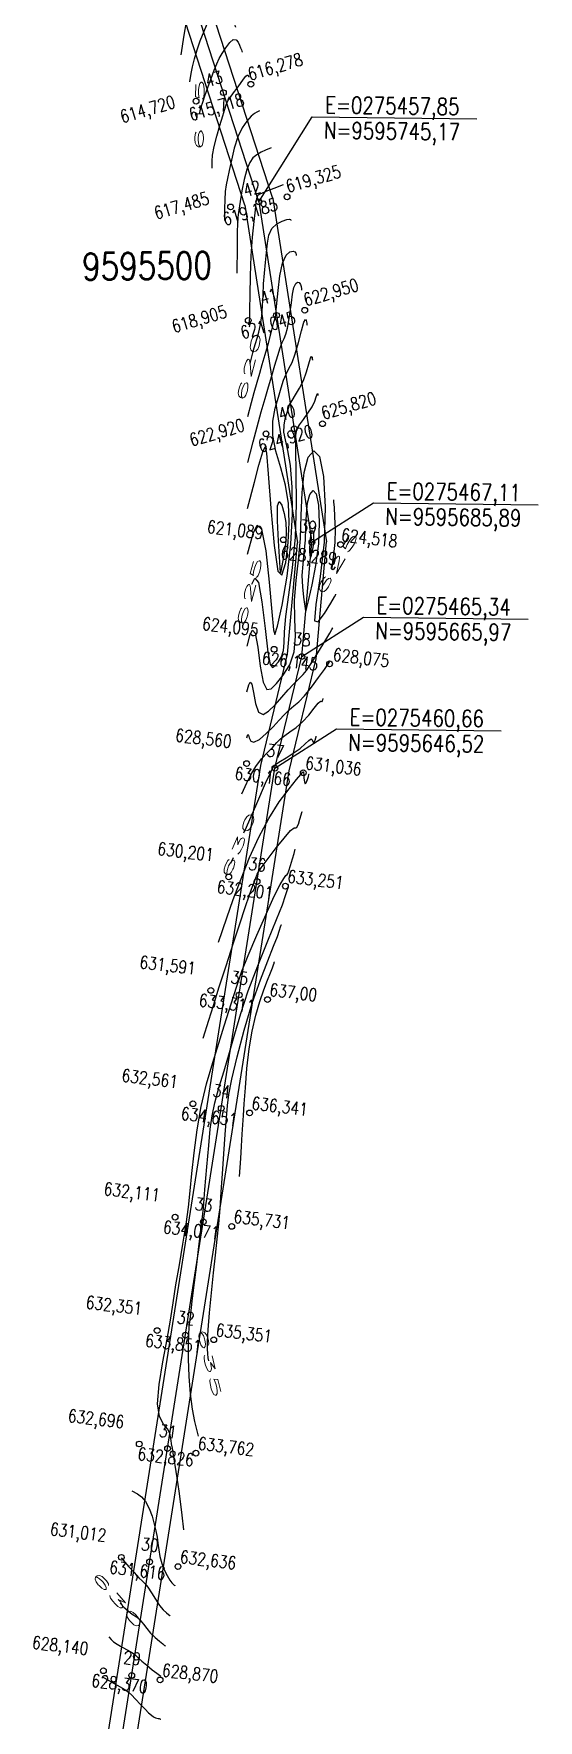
# Model space of a CAD drawing. Header units: millimetres. Extents: x 276147 to 291056, y 9594849 to 9609891.
# Drawn here: x 283697.7 to 283785.7, y 9603134.6 to 9603428.4 of the extents above; entities that cross this region are included whole.
import ezdxf
from ezdxf.enums import TextEntityAlignment as Align

# ---------------------------------------------------------------- set-up
doc = ezdxf.new("R2010")
doc.units = ezdxf.units.MM
doc.header["$LTSCALE"] = 10
doc.linetypes.add('CONTINUO', pattern=[0])
for name, color, linetype in [('Curvas mestras', 30, 'Continuous'), ('Curvas simples', 9, 'Continuous'), ('Curvas texto', 2, 'Continuous'), ('LINHA02', 8, 'Continuous'), ('TEXTO-PAPEL', 7, 'Continuous'), ('TEXTO02', 3, 'Continuous'), ('Top_malha_coord', 8, 'Continuous')]:
    doc.layers.add(name, color=color, linetype=linetype)
doc.styles.add('ROMANS', font='romans.shx', dxfattribs={"width": 0.8, "height": 4})
doc.styles.add('SIMPLEX', font='simplex', dxfattribs={"height": 0.2})

# ---------------------------------------------------------------- blocks, each defined once
blk = doc.blocks.new('Curvas')
at = {"layer": 'Curvas mestras', "linetype": 'CONTINUO'}
for points in [[(275441.528896, 9595760.439791, 615), (275441.560572, 9595760.708357, 615), (275441.646374, 9595761.120321, 615), (275441.812079, 9595761.71384, 615), (275442.078397, 9595762.545934, 615), (275442.464773, 9595763.678339, 615), (275442.973597, 9595765.121332, 615), (275443.539052, 9595766.679339, 615), (275444.078267, 9595768.105325, 615), (275444.536853, 9595769.223503, 615), (275444.974354, 9595770.143076, 615), (275445.478796, 9595771.044493, 615), (275446.106017, 9595772.03395, 615), (275446.783099, 9595772.920621, 615), (275447.404935, 9595773.439427, 615), (275447.889202, 9595773.411336, 615), (275448.244718, 9595773.001507, 615), (275448.503085, 9595772.461151, 615), (275448.692022, 9595771.999216, 615), (275448.823705, 9595771.655609, 615), (275448.906426, 9595771.427976, 615), (275448.949355, 9595771.308043, 615), (275448.965171, 9595771.263858, 615), (275448.967431, 9595771.257545, 615)], [(275450.321422, 9595717.048961, 620), (275450.563887, 9595717.964613, 620), (275450.819605, 9595718.900198, 620), (275451.057962, 9595719.728835, 620), (275451.293651, 9595720.524416, 620), (275451.552693, 9595721.411025, 620), (275451.847808, 9595722.49298, 620), (275452.138516, 9595723.795535, 620), (275452.371036, 9595725.324176, 620), (275452.510257, 9595727.068065, 620), (275452.595739, 9595728.951065, 620), (275452.685712, 9595730.880713, 620), (275452.823762, 9595732.7764, 620), (275452.994899, 9595734.604933, 620), (275453.169488, 9595736.344974, 620), (275453.345159, 9595737.964583, 620), (275453.628593, 9595739.389417, 620), (275454.153736, 9595740.534532, 620), (275454.988527, 9595741.338799, 620), (275455.93688, 9595741.836347, 620), (275456.736704, 9595742.085121, 620), (275457.19199, 9595742.146649, 620), (275457.371055, 9595742.096795, 620), (275457.408299, 9595742.015008, 620), (275457.416133, 9595741.964854, 620), (275457.41902, 9595741.946376, 620), (275457.419432, 9595741.943737, 620)], [(275450.612041, 9595678.596537, 625), (275451.184288, 9595679.639598, 625), (275451.806201, 9595678.883974, 625), (275452.402649, 9595675.525106, 625), (275452.948268, 9595670.869117, 625), (275453.430129, 9595666.749802, 625), (275453.848638, 9595664.57339, 625), (275454.257518, 9595664.035845, 625), (275454.723822, 9595664.405563, 625), (275455.279085, 9595665.075802, 625), (275455.812761, 9595665.939268, 625), (275456.178786, 9595667.013523, 625), (275456.295161, 9595668.363733, 625), (275456.33614, 9595670.24546, 625), (275456.540044, 9595672.961865, 625), (275457.06073, 9595676.728746, 625), (275457.714212, 9595681.412459, 625), (275458.232039, 9595686.791996, 625), (275458.419752, 9595692.542296, 625), (275458.378846, 9595697.922092, 625), (275458.284804, 9595702.086064, 625), (275458.294013, 9595704.465883, 625), (275458.486457, 9595705.601186, 625), (275458.923021, 9595706.308602, 625), (275459.621354, 9595707.23692, 625), (275460.426142, 9595708.363564, 625), (275461.138836, 9595709.498118, 625), (275461.607709, 9595710.473153, 625), (275461.868337, 9595711.213185, 625), (275462.003121, 9595711.665716, 625), (275462.082509, 9595711.809937, 625), (275462.12914, 9595711.751795, 625), (275462.153697, 9595711.628923, 625), (275462.165718, 9595711.551967, 625), (275462.170146, 9595711.523615, 625), (275462.170779, 9595711.519564, 625)], [(275465.190882, 9595681.570733, 625), (275464.820129, 9595681.091057, 625), (275464.614659, 9595681.153025, 625), (275464.693081, 9595682.077031, 625), (275464.93125, 9595683.723309, 625), (275465.144332, 9595685.83705, 625), (275465.19322, 9595688.146294, 625), (275465.12171, 9595690.310474, 625), (275465.019329, 9595691.971867, 625), (275464.957419, 9595692.880179, 625), (275464.93461, 9595693.214821, 625), (275464.931352, 9595693.262627, 625)], [(275449.266009, 9595635.248432, 630), (275449.696364, 9595636.246201, 630), (275451.486802, 9595640.370288, 630), (275453.049424, 9595643.914706, 630), (275453.996886, 9595645.966645, 630), (275454.439825, 9595646.814288, 630), (275454.613374, 9595647.046065, 630), (275454.743102, 9595647.168963, 630), (275455.01634, 9595647.364209, 630), (275455.610852, 9595647.731588, 630), (275456.628344, 9595648.337105, 630), (275457.866262, 9595649.11165, 630), (275459.04599, 9595649.952334, 630), (275459.944537, 9595650.74818, 630), (275460.561411, 9595651.355856, 630), (275460.951741, 9595651.623942, 630), (275461.17356, 9595651.477341, 630), (275461.296498, 9595651.146245, 630), (275461.393088, 9595650.937168, 630), (275461.51793, 9595651.070677, 630), (275461.653909, 9595651.423552, 630), (275461.765979, 9595651.786627, 630), (275461.828209, 9595651.996648, 630), (275461.851136, 9595652.074025, 630), (275461.854412, 9595652.085078, 630)], [(275446.996157, 9595629.985839, 630), (275447.426513, 9595630.983608, 630)], [(275443.153617, 9595543.248558, 635), (275443.045742, 9595543.797464, 635), (275442.951224, 9595544.491381, 635), (275442.900398, 9595545.3618, 635), (275442.922505, 9595546.660424, 635), (275443.046515, 9595548.69401, 635), (275443.288161, 9595551.632691, 635), (275443.610242, 9595555.100107, 635), (275443.962322, 9595558.583274, 635), (275444.300889, 9595561.685311, 635), (275444.610122, 9595564.473735, 635), (275444.881126, 9595567.132164, 635), (275445.111006, 9595569.833025, 635), (275445.320871, 9595572.703985, 635), (275445.537835, 9595575.861516, 635), (275445.778486, 9595579.325654, 635), (275446.017316, 9595582.73067, 635), (275446.218294, 9595585.614393, 635), (275446.38022, 9595587.730213, 635), (275446.641225, 9595589.693751, 635), (275447.174275, 9595592.336188, 635), (275448.099753, 9595596.226357, 635), (275449.327728, 9595600.883702, 635), (275450.715687, 9595605.565323, 635), (275452.121807, 9595609.645538, 635), (275453.407025, 9595612.967561, 635), (275454.432967, 9595615.491826, 635), (275455.101712, 9595617.216025, 635), (275455.477168, 9595618.286873, 635), (275455.663696, 9595618.888344, 635), (275455.752961, 9595619.189605, 635), (275455.785848, 9595619.300595, 635), (275455.790546, 9595619.316451, 635)], [(275427.671277, 9595501.069169, 630), (275428.331327, 9595500.37021, 630), (275429.068948, 9595499.693676, 630), (275429.806864, 9595499.151406, 630), (275430.512348, 9595498.668483, 630), (275431.16381, 9595498.1233, 630), (275431.755373, 9595497.428204, 630), (275432.344007, 9595496.631357, 630), (275433.002394, 9595495.814876, 630), (275433.765944, 9595495.05678, 630), (275434.520991, 9595494.418696, 630), (275435.116595, 9595493.95815, 630), (275435.444219, 9595493.710023, 630), (275435.564922, 9595493.618608, 630), (275435.582166, 9595493.605549, 630)]]:
    blk.add_polyline3d(points, dxfattribs=at)
at = {"layer": 'Curvas simples', "linetype": 'CONTINUO'}
for points in [[(275438.298495, 9595770.798614, 613), (275438.849029, 9595774.235024, 613), (275439.227529, 9595776.537187, 613)], [(275439.819719, 9595766.102908, 614), (275440.060084, 9595767.569034, 614), (275440.287889, 9595768.726134, 614), (275440.625901, 9595770.112229, 614), (275441.088313, 9595771.639519, 614), (275441.661008, 9595773.258054, 614), (275442.322791, 9595774.927345, 614), (275443.042396, 9595776.589146, 614), (275443.748263, 9595778.114166, 614), (275444.35876, 9595779.355352, 614), (275444.821211, 9595780.183417, 614), (275445.198758, 9595780.540132, 614), (275445.5835, 9595780.385034, 614), (275446.040179, 9595779.727035, 614), (275446.524108, 9595778.772554, 614), (275446.963246, 9595777.777389, 614), (275447.30002, 9595776.954002, 614), (275447.534742, 9595776.341532, 614), (275447.68219, 9595775.935782, 614), (275447.75871, 9595775.722005, 614), (275447.786901, 9595775.643245, 614), (275447.790929, 9595775.631994, 614)], [(275443.700109, 9595751.039286, 616), (275443.714274, 9595752.266861, 616), (275443.809303, 9595753.339315, 616), (275444.066444, 9595754.801114, 616), (275444.528017, 9595756.613909, 616), (275445.081778, 9595758.506838, 616), (275445.576843, 9595760.150916, 616), (275445.909005, 9595761.308159, 616), (275446.160763, 9595762.104591, 616), (275446.461293, 9595762.757239, 616), (275446.907446, 9595763.444981, 616), (275447.466774, 9595764.194111, 616), (275448.074499, 9595764.992774, 616), (275448.66799, 9595765.809944, 616), (275449.193179, 9595766.53791, 616), (275449.598142, 9595767.049793, 616), (275449.848379, 9595767.260369, 616), (275449.979097, 9595767.251052, 616), (275450.042925, 9595767.144914, 616), (275450.084024, 9595767.04443, 616), (275450.112668, 9595766.969686, 616), (275450.130662, 9595766.92017, 616), (275450.140001, 9595766.894081, 616), (275450.143441, 9595766.88447, 616), (275450.143932, 9595766.883097, 616)], [(275451.965471, 9595761.018903, 617), (275451.514809, 9595760.830946, 617), (275451.107956, 9595760.573902, 617), (275450.533115, 9595760.080205, 617), (275449.793033, 9595759.265474, 617), (275448.981815, 9595758.082637, 617), (275448.216406, 9595756.493947, 617), (275447.589312, 9595754.524556, 617), (275447.095281, 9595752.451212, 617), (275446.704621, 9595750.61356, 617), (275446.392892, 9595749.24183, 617), (275446.156653, 9595748.128589, 617), (275445.997713, 9595746.956987, 617), (275445.913204, 9595745.518444, 617), (275445.881547, 9595744.037452, 617), (275445.876488, 9595742.846771, 617), (275445.876127, 9595742.189085, 617), (275445.875994, 9595741.94678, 617), (275445.875975, 9595741.912165, 617)], [(275454.035376, 9595754.581095, 618), (275452.992865, 9595754.171671, 618), (275452.248869, 9595753.830635, 618), (275451.49227, 9595753.391499, 618), (275450.838749, 9595752.834731, 618), (275450.282295, 9595752.023998, 618), (275449.78647, 9595750.793767, 618), (275449.325685, 9595749.064026, 618), (275448.917744, 9595747.096855, 618), (275448.591301, 9595745.239858, 618), (275448.365924, 9595743.748395, 618), (275448.224857, 9595742.508865, 618), (275448.14226, 9595741.315428, 618), (275448.095012, 9595740.00605, 618), (275448.070877, 9595738.593941, 618), (275448.060338, 9595737.136122, 618), (275448.055254, 9595735.706234, 618), (275448.052978, 9595734.444408, 618), (275448.052237, 9595733.507397, 618), (275448.051958, 9595732.999075, 618), (275448.051856, 9595732.811798, 618), (275448.051841, 9595732.785044, 618)], [(275456.105281, 9595748.143287, 619), (275454.470921, 9595747.512396, 619), (275453.389783, 9595747.087368, 619), (275452.451425, 9595746.702793, 619), (275451.89103, 9595746.439273, 619), (275451.635285, 9595746.24764, 619), (275451.533753, 9595746.046284, 619), (275451.456094, 9595745.724687, 619), (275451.352354, 9595745.056699, 619), (275451.192674, 9595743.787267, 619), (275450.962346, 9595741.733721, 619), (275450.707259, 9595739.002942, 619), (275450.488453, 9595735.774199, 619), (275450.351455, 9595732.284652, 619), (275450.279746, 9595729.003036, 619), (275450.241293, 9595726.45598, 619), (275450.209573, 9595725.013312, 619), (275450.180098, 9595724.417656, 619), (275450.153887, 9595724.254838, 619), (275450.131413, 9595724.177917, 619), (275450.110965, 9595724.108894, 619), (275450.090285, 9595724.037003, 619), (275450.0681, 9595723.955834, 619), (275450.047064, 9595723.876394, 619), (275450.030817, 9595723.814046, 619), (275450.021921, 9595723.779788, 619), (275450.018644, 9595723.767167, 619), (275450.018176, 9595723.765364, 619)], [(275449.958725, 9595707.773028, 621), (275450.595779, 9595710.221529, 621), (275451.059675, 9595711.973393, 621), (275451.548924, 9595713.763393, 621), (275452.004958, 9595715.348776, 621), (275452.455889, 9595716.870915, 621), (275452.9515, 9595718.567213, 621), (275453.515518, 9595720.568305, 621), (275454.067459, 9595722.577758, 621), (275454.50078, 9595724.192371, 621), (275454.739355, 9595725.120369, 621), (275454.828724, 9595725.515683, 621), (275454.844839, 9595725.643667, 621), (275454.855927, 9595725.786932, 621), (275454.899297, 9595726.297103, 621), (275455.004531, 9595727.543056, 621), (275455.201308, 9595729.713235, 621), (275455.519693, 9595732.274344, 621), (275455.98985, 9595734.512653, 621), (275456.612478, 9595735.879158, 621), (275457.270424, 9595736.483762, 621), (275457.817071, 9595736.601096, 621), (275458.143545, 9595736.478381, 621), (275458.291935, 9595736.253209, 621), (275458.342075, 9595736.035761, 621), (275458.361516, 9595735.911305, 621), (275458.368678, 9595735.865453, 621), (275458.369701, 9595735.858902, 621)], [(275449.928999, 9595699.776861, 622), (275450.870137, 9595703.394096, 622), (275451.555462, 9595705.982172, 622), (275452.278244, 9595708.626588, 622), (275452.943094, 9595710.936222, 622), (275453.547238, 9595712.957454, 622), (275454.111055, 9595714.846037, 622), (275454.648188, 9595716.701887, 622), (275455.145336, 9595718.401585, 622), (275455.582463, 9595719.765877, 622), (275455.947472, 9595720.693254, 622), (275456.260027, 9595721.393198, 622), (275456.547735, 9595722.152938, 622), (275456.83078, 9595723.198636, 622), (275457.099675, 9595724.512182, 622), (275457.337513, 9595726.014401, 622), (275457.537668, 9595727.603673, 622), (275457.734641, 9595729.088614, 622), (275457.973213, 9595730.255399, 622), (275458.280059, 9595730.942369, 622), (275458.609422, 9595731.196533, 622), (275458.897439, 9595731.11707, 622), (275459.095099, 9595730.810113, 622), (275459.212815, 9595730.409623, 622), (275459.275851, 9595730.056514, 622), (275459.306898, 9595729.857756, 622), (275459.318337, 9595729.784529, 622), (275459.319971, 9595729.774068, 622)], [(275449.899274, 9595691.780693, 623), (275451.089993, 9595696.352294, 623), (275451.876417, 9595699.28189, 623), (275452.556449, 9595701.631812, 623), (275452.968931, 9595702.520712, 623), (275453.22306, 9595701.405541, 623), (275453.495622, 9595697.827822, 623), (275453.925871, 9595691.814981, 623), (275454.502943, 9595685.33804, 623), (275455.178444, 9595680.853925, 623), (275455.892431, 9595680.148918, 623), (275456.538759, 9595682.326729, 623), (275456.999731, 9595685.820427, 623), (275457.173134, 9595689.332545, 623), (275457.018675, 9595692.643473, 623), (275456.51154, 9595695.803069, 623), (275455.688703, 9595698.84634, 623), (275454.83429, 9595701.748909, 623), (275454.294214, 9595704.47155, 623), (275454.313008, 9595706.97457, 623), (275454.729689, 9595709.216404, 623), (275455.281896, 9595711.15502, 623), (275455.76233, 9595712.765159, 623), (275456.183946, 9595714.088661, 623), (275456.614761, 9595715.184136, 623), (275457.107013, 9595716.147039, 623), (275457.649831, 9595717.220193, 623), (275458.216562, 9595718.683262, 623), (275458.77685, 9595720.667143, 623), (275459.285512, 9595722.707656, 623), (275459.69366, 9595724.191854, 623), (275459.966679, 9595724.687834, 623), (275460.127041, 9595724.487879, 623), (275460.211494, 9595724.065319, 623), (275460.252834, 9595723.800666, 623), (275460.268064, 9595723.703162, 623), (275460.27024, 9595723.689233, 623)], [(275449.869548, 9595683.784525, 624), (275450.857352, 9595687.397639, 624), (275451.581033, 9595688.846527, 624), (275452.352369, 9595688.18491, 624), (275453.064315, 9595684.408077, 624), (275453.66222, 9595678.931437, 624), (275454.104535, 9595673.775429, 624), (275454.388677, 9595670.621704, 624), (275454.667921, 9595669.796774, 624), (275455.134505, 9595671.288364, 624), (275455.901896, 9595674.936988, 624), (275456.768463, 9595679.994306, 624), (275457.453803, 9595685.564763, 624), (275457.74227, 9595690.857716, 624), (275457.677249, 9595695.502155, 624), (275457.366887, 9595699.231979, 624), (275456.926501, 9595701.885199, 624), (275456.500107, 9595703.716271, 624), (275456.238894, 9595705.083764, 624), (275456.247899, 9595706.283127, 624), (275456.447559, 9595707.357339, 624), (275456.712158, 9595708.286259, 624), (275456.953338, 9595709.072063, 624), (275457.232165, 9595709.80619, 624), (275457.647059, 9595710.602395, 624), (275458.257709, 9595711.557734, 624), (275458.968867, 9595712.702467, 624), (275459.646549, 9595714.050152, 624), (275460.18305, 9595715.558137, 624), (275460.575771, 9595716.958919, 624), (275460.848391, 9595717.928785, 624), (275461.024594, 9595718.248885, 624), (275461.128091, 9595718.119837, 624), (275461.182595, 9595717.847121, 624), (275461.209276, 9595717.676316, 624), (275461.219105, 9595717.613388, 624), (275461.22051, 9595717.604399, 624)], [(275449.810097, 9595667.79219, 626), (275450.3654, 9595669.811555, 626), (275450.776904, 9595670.561621, 626), (275451.224122, 9595670.018251, 626), (275451.661515, 9595667.610995, 626), (275452.113271, 9595664.319636, 626), (275452.62101, 9595661.511516, 626), (275453.228552, 9595660.243819, 626), (275453.988503, 9595660.333097, 626), (275454.955671, 9595661.285743, 626), (275456.124483, 9595662.696579, 626), (275457.247856, 9595664.514149, 626), (275458.018329, 9595666.775427, 626), (275458.238071, 9595669.488643, 626), (275458.147768, 9595672.54705, 626), (275458.097738, 9595675.815156, 626), (275458.342587, 9595679.194289, 626), (275458.754082, 9595682.733045, 626), (275459.108282, 9595686.516837, 626), (275459.260806, 9595690.551704, 626), (275459.385533, 9595694.526172, 626), (275459.7359, 9595698.049393, 626), (275460.481204, 9595700.687458, 626), (275461.454156, 9595701.834224, 626), (275462.403325, 9595700.840491, 626), (275463.100474, 9595697.329298, 626), (275463.410151, 9595692.012651, 626), (275463.220097, 9595685.874795, 626), (275462.529625, 9595679.893778, 626), (275461.78432, 9595675.022858, 626), (275461.541338, 9595672.209094, 626), (275462.173093, 9595672.018563, 626), (275463.313043, 9595673.493416, 626), (275464.409905, 9595675.294826, 626), (275465.037296, 9595676.363337, 626), (275465.268441, 9595676.756999, 626), (275465.301461, 9595676.813236, 626)], [(275449.780372, 9595659.796022, 627), (275450.11876, 9595661.026573, 627), (275450.36952, 9595661.483644, 627), (275450.642043, 9595661.152528, 627), (275450.92038, 9595659.696884, 627), (275451.278274, 9595657.770155, 627), (275451.811892, 9595656.27323, 627), (275452.589867, 9595655.891981, 627), (275453.570701, 9595656.452213, 627), (275454.685363, 9595657.564711, 627), (275455.855892, 9595658.871905, 627), (275456.968606, 9595660.142794, 627), (275457.900894, 9595661.178019, 627), (275458.573954, 9595661.850334, 627), (275459.084207, 9595662.320932, 627), (275459.571886, 9595662.823118, 627), (275460.154548, 9595663.552595, 627), (275460.859064, 9595664.554656, 627), (275461.689629, 9595665.836993, 627), (275462.622313, 9595667.355629, 627), (275463.520678, 9595668.859912, 627), (275464.220156, 9595670.047519, 627), (275464.603801, 9595670.700904, 627), (275464.745144, 9595670.941625, 627), (275464.765335, 9595670.976014, 627)], [(275449.750646, 9595651.799854, 628), (275449.872119, 9595652.24159, 628), (275449.962135, 9595652.405667, 628), (275450.059964, 9595652.286805, 628), (275450.179245, 9595651.782773, 628), (275450.443277, 9595651.220673, 628), (275451.002773, 9595651.034943, 628), (275451.948028, 9595651.536367, 628), (275453.127666, 9595652.541118, 628), (275454.329895, 9595653.74172, 628), (275455.386748, 9595654.877065, 628), (275456.305574, 9595655.871533, 628), (275457.137547, 9595656.695875, 628), (275457.941478, 9595657.368722, 628), (275458.806713, 9595658.100222, 628), (275459.830232, 9595659.148402, 628), (275461.051972, 9595660.658858, 628), (275462.283687, 9595662.327449, 628), (275463.280087, 9595663.737601, 628), (275463.862055, 9595664.577272, 628), (275464.115168, 9595664.95254, 628), (275464.191174, 9595665.074013, 628), (275464.21794, 9595665.119598, 628), (275464.227801, 9595665.136392, 628), (275464.229209, 9595665.138792, 628)], [(275448.897437, 9595642.02484, 629), (275449.743479, 9595643.957777, 629), (275450.437411, 9595645.358257, 629), (275451.313481, 9595646.822204, 629), (275452.324464, 9595648.140657, 629), (275453.356312, 9595649.270272, 629), (275454.278275, 9595650.209106, 629), (275455.007634, 9595650.968263, 629), (275455.653795, 9595651.611027, 629), (275456.3742, 9595652.213732, 629), (275457.285849, 9595652.854246, 629), (275458.343996, 9595653.616595, 629), (275459.463454, 9595654.586342, 629), (275460.554793, 9595655.783841, 629), (275461.511604, 9595656.96861, 629), (275462.223237, 9595657.834958, 629), (275462.618482, 9595658.174253, 629), (275462.783904, 9595658.166111, 629), (275462.84551, 9595658.087211, 629), (275462.905499, 9595658.151364, 629), (275462.97084, 9595658.320928, 629), (275463.024691, 9595658.495392, 629), (275463.054594, 9595658.596312, 629), (275463.065611, 9595658.633492, 629), (275463.067185, 9595658.638804, 629)], [(275444.820561, 9595616.210428, 631), (275446.267895, 9595620.434801, 631), (275447.405132, 9595623.642652, 631), (275448.758838, 9595627.269811, 631), (275450.245926, 9595630.955432, 631), (275451.85469, 9595634.509016, 631), (275453.591272, 9595637.782656, 631), (275455.417493, 9595640.632345, 631), (275457.117905, 9595642.92969, 631), (275458.432746, 9595644.5502, 631), (275459.180501, 9595645.434443, 631), (275459.492669, 9595645.783208, 631), (275459.579001, 9595645.862342, 631), (275459.615904, 9595645.873709, 631), (275459.646419, 9595645.76325, 631), (275459.680245, 9595645.412927, 631), (275459.728637, 9595644.78043, 631), (275459.809093, 9595644.126379, 631), (275459.940666, 9595643.787126, 631), (275460.130362, 9595643.98999, 631), (275460.336979, 9595644.526177, 631), (275460.507267, 9595645.077861, 631), (275460.601825, 9595645.396985, 631), (275460.636662, 9595645.514557, 631), (275460.641639, 9595645.531353, 631)], [(275442.178454, 9595599.481314, 632), (275443.141869, 9595602.625704, 632), (275443.939157, 9595605.19275, 632), (275444.957367, 9595608.413822, 632), (275446.149807, 9595612.114663, 632), (275447.394347, 9595615.924634, 632), (275448.550002, 9595619.424006, 632), (275449.503694, 9595622.276076, 632), (275450.253986, 9595624.476252, 632), (275450.827351, 9595626.102972, 632), (275451.255923, 9595627.245695, 632), (275451.594473, 9595628.03796, 632), (275451.903437, 9595628.624332, 632), (275452.25755, 9595629.164287, 632), (275452.788763, 9595629.876959, 632), (275453.643329, 9595630.996395, 632), (275454.884887, 9595632.627214, 632), (275456.246614, 9595634.356314, 632), (275457.379074, 9595635.641162, 632), (275458.02928, 9595636.118086, 632), (275458.330053, 9595636.13886, 632), (275458.510665, 9595636.234121, 632), (275458.749436, 9595636.789907, 632), (275459.020879, 9595637.613877, 632), (275459.248554, 9595638.369096, 632), (275459.37544, 9595638.797322, 632), (275459.422187, 9595638.955089, 632), (275459.428866, 9595638.977627, 632)], [(275438.774597, 9595513.819163, 633), (275438.485375, 9595516.364482, 633), (275438.250376, 9595518.322681, 633), (275437.957352, 9595520.581898, 633), (275437.624241, 9595522.919025, 633), (275437.290308, 9595525.091745, 633), (275437.000153, 9595526.852934, 633), (275436.788111, 9595528.036908, 633), (275436.64747, 9595528.803713, 633), (275436.561256, 9595529.394832, 633), (275436.492755, 9595530.010245, 633), (275436.326293, 9595530.683924, 633), (275435.926456, 9595531.408337, 633), (275435.240886, 9595532.248781, 633), (275434.549443, 9595533.561858, 633), (275434.215044, 9595535.777, 633), (275434.48635, 9595539.135368, 633), (275435.155002, 9595543.125056, 633), (275435.898384, 9595547.045887, 633), (275436.470152, 9595550.386376, 633), (275436.929047, 9595553.389787, 633), (275437.410078, 9595556.488073, 633), (275438.006298, 9595559.979567, 633), (275438.642923, 9595563.628108, 633), (275439.203212, 9595567.063914, 633), (275439.605276, 9595570.04796, 633), (275439.906637, 9595572.86424, 633), (275440.199671, 9595575.927507, 633), (275440.57114, 9595579.53619, 633), (275441.085361, 9595583.523431, 633), (275441.801038, 9595587.606052, 633), (275442.745044, 9595591.538391, 633), (275443.816912, 9595595.224856, 633), (275444.884347, 9595598.607369, 633), (275445.840486, 9595601.641511, 633), (275446.680224, 9595604.337477, 633), (275447.423889, 9595606.719116, 633), (275448.118773, 9595608.873183, 633), (275448.920007, 9595611.138058, 633), (275450.009682, 9595613.915024, 633), (275451.485823, 9595617.416365, 633), (275453.110182, 9595621.098349, 633), (275454.560446, 9595624.228245, 633), (275455.586256, 9595626.251961, 633), (275456.225072, 9595627.329972, 633), (275456.586311, 9595627.801394, 633), (275456.77875, 9595627.994187, 633), (275456.908617, 9595628.191685, 633), (275457.081501, 9595628.666067, 633), (275457.368759, 9595629.585364, 633), (275457.704811, 9595630.70102, 633), (275457.989842, 9595631.660331, 633), (275458.149055, 9595632.197659, 633), (275458.207713, 9595632.395622, 633), (275458.216092, 9595632.423902, 633)], [(275441.353163, 9595530.147048, 634), (275440.728026, 9595532.720232, 634), (275440.312815, 9595534.832975, 634), (275439.949013, 9595537.503862, 634), (275439.727146, 9595540.574062, 634), (275439.628583, 9595543.612163, 634), (275439.607403, 9595546.118602, 634), (275439.631779, 9595547.797923, 634), (275439.726258, 9595549.17108, 634), (275439.929485, 9595550.96313, 634), (275440.260531, 9595553.675942, 634), (275440.660196, 9595556.918637, 634), (275441.04971, 9595560.077149, 634), (275441.365159, 9595562.649031, 634), (275441.602041, 9595564.578316, 634), (275441.770713, 9595565.920654, 634), (275441.889685, 9595566.838708, 634), (275442.0101, 9595567.923183, 634), (275442.191256, 9595569.871794, 634), (275442.471537, 9595573.118951, 634), (275442.805667, 9595577.045835, 634), (275443.127455, 9595580.770322, 634), (275443.401698, 9595583.643735, 634), (275443.71714, 9595585.95119, 634), (275444.193515, 9595588.211248, 634), (275444.911751, 9595590.833945, 634), (275445.797567, 9595593.795201, 634), (275446.73788, 9595596.96241, 634), (275447.6663, 9595600.252774, 634), (275448.703217, 9595603.782732, 634), (275450.015716, 9595607.718532, 634), (275451.685303, 9595612.097155, 634), (275453.451175, 9595616.43851, 634), (275454.96695, 9595620.133239, 634), (275455.970069, 9595622.719537, 634), (275456.533253, 9595624.32581, 634), (275456.813044, 9595625.228016, 634), (275456.946941, 9595625.679907, 634), (275456.996272, 9595625.846393, 634), (275457.003319, 9595625.870176, 634)], [(275448.500869, 9595575.410631, 636), (275448.703306, 9595578.515388, 636), (275448.844442, 9595580.669129, 636), (275448.981669, 9595582.742192, 636), (275449.093518, 9595584.406098, 636), (275449.199171, 9595586.001156, 636), (275449.327969, 9595588.034875, 636), (275449.510119, 9595590.857622, 636), (275449.779285, 9595594.191212, 636), (275450.170001, 9595597.600315, 636), (275450.702855, 9595600.722188, 636), (275451.342674, 9595603.484415, 636), (275452.040343, 9595605.887161, 636), (275452.743404, 9595607.927269, 636), (275453.386013, 9595609.58828, 636), (275453.898983, 9595610.850413, 636), (275454.233356, 9595611.712512, 636), (275454.421084, 9595612.247937, 636), (275454.514348, 9595612.548672, 636), (275454.55898, 9595612.699302, 636), (275454.575424, 9595612.754798, 636), (275454.577773, 9595612.762725, 636)], [(275453.364953, 9595606.2087, 637), (275453.364958, 9595606.208783, 637), (275453.364962, 9595606.208841, 637), (275453.364967, 9595606.208897, 637), (275453.364973, 9595606.20894, 637), (275453.36498, 9595606.208972, 637), (275453.364987, 9595606.208997, 637), (275453.364994, 9595606.209017, 637), (275453.365, 9595606.209034, 637), (275453.365005, 9595606.209046, 637), (275453.365009, 9595606.209055, 637), (275453.365011, 9595606.20906, 637), (275453.365011, 9595606.209063, 637), (275453.365012, 9595606.209065, 637), (275453.365012, 9595606.209065, 637), (275453.365012, 9595606.209066, 637)], [(275429.725499, 9595520.625812, 632), (275430.697692, 9595520.118792, 632), (275431.395427, 9595519.596178, 632), (275432.112393, 9595518.760842, 632), (275432.737821, 9595517.57549, 632), (275433.247544, 9595516.197565, 632), (275433.639049, 9595514.833194, 632), (275433.916733, 9595513.636914, 632), (275434.112646, 9595512.556901, 632), (275434.265749, 9595511.489742, 632), (275434.417736, 9595510.356559, 632), (275434.621237, 9595509.17663, 632), (275434.931612, 9595507.993766, 632), (275435.378557, 9595506.859585, 632), (275435.889107, 9595505.856907, 632), (275436.364635, 9595505.076357, 632), (275436.726213, 9595504.579233, 632), (275436.973727, 9595504.309516, 632), (275437.126766, 9595504.18186, 632), (275437.205813, 9595504.121993, 632), (275437.234936, 9595504.099937, 632), (275437.239096, 9595504.096787, 632)], [(275427.881964, 9595508.952458, 631), (275429.212768, 9595507.414735, 631), (275430.118148, 9595506.391119, 631), (275430.955032, 9595505.489627, 631), (275431.558359, 9595504.902889, 631), (275432.022177, 9595504.443702, 631), (275432.505311, 9595503.829911, 631), (275433.125864, 9595502.869216, 631), (275433.839062, 9595501.728749, 631), (275434.559408, 9595500.665497, 631), (275435.209306, 9595499.883156, 631), (275435.742762, 9595499.372249, 631), (275436.12168, 9595499.070005, 631), (275436.325016, 9595498.916008, 631), (275436.399929, 9595498.859273, 631), (275436.410631, 9595498.851168, 631)], [(275425.709262, 9595495.195494, 629), (275426.129787, 9595494.723602, 629), (275426.544506, 9595494.349302, 629), (275427.182865, 9595493.897724, 629), (275428.05537, 9595493.399923, 629), (275429.002519, 9595492.893264, 629), (275429.822309, 9595492.41669, 629), (275430.384882, 9595491.987192, 629), (275430.848953, 9595491.533966, 629), (275431.44538, 9595490.964256, 629), (275432.322582, 9595490.230405, 629), (275433.299219, 9595489.465142, 629), (275434.11151, 9595488.846294, 629), (275434.563422, 9595488.504038, 629), (275434.729916, 9595488.377944, 629), (275434.7537, 9595488.35993, 629)], [(275424.604375, 9595488.199648, 628), (275426.128724, 9595487.355964, 628), (275427.152196, 9595486.787576, 628), (275428.071308, 9595486.273277, 628), (275428.691978, 9595485.909283, 628), (275429.149921, 9595485.571988, 628), (275429.663297, 9595485.082831, 628), (275430.38762, 9595484.325015, 628), (275431.227817, 9595483.428794, 628), (275432.026164, 9595482.586184, 628), (275432.659159, 9595481.950264, 628), (275433.140171, 9595481.518359, 628), (275433.516787, 9595481.248856, 628), (275433.829627, 9595481.099669, 628), (275434.091435, 9595481.026816, 628), (275434.30799, 9595480.985844, 628), (275434.483769, 9595480.941493, 628), (275434.618047, 9595480.895283, 628), (275434.708803, 9595480.857929, 628), (275434.75688, 9595480.837271, 628), (275434.774592, 9595480.829661, 628), (275434.777123, 9595480.828574, 628)]]:
    blk.add_polyline3d(points, dxfattribs=at)
for points in [[(275460.054062, 9595673.909641, 627), (275459.696384, 9595676.296241, 627), (275459.506351, 9595678.088755, 627), (275459.436378, 9595680.080418, 627), (275459.559538, 9595682.078193, 627), (275459.785839, 9595684.105925, 627), (275459.984524, 9595686.241679, 627), (275460.070415, 9595688.513826, 627), (275460.140652, 9595690.75196, 627), (275460.337954, 9595692.735984, 627), (275460.757655, 9595694.221552, 627), (275461.305551, 9595694.867329, 627), (275461.840055, 9595694.30773, 627), (275462.230135, 9595692.319755, 627), (275462.386995, 9595689.250732, 627), (275462.232394, 9595685.590575, 627), (275461.739838, 9595681.826207, 627), (275461.089811, 9595678.432608, 627), (275460.514542, 9595675.881769, 627), (275460.190501, 9595674.493975, 627), (275460.071117, 9595673.982683, 627), (275460.054062, 9595673.909641, 627)], [(275455.641648, 9595680.526605, 622), (275455.271638, 9595686.133291, 622), (275455.105607, 9595689.630282, 622), (275455.122041, 9595692.233448, 622), (275455.414643, 9595692.997791, 622), (275455.861499, 9595692.311537, 622), (275456.286791, 9595690.896219, 622), (275456.546945, 9595689.346883, 622), (275456.627355, 9595687.752634, 622), (275456.545659, 9595686.07609, 622), (275456.3315, 9595684.328113, 622), (275456.062537, 9595682.712537, 622), (275455.828434, 9595681.481438, 622), (275455.696992, 9595680.809518, 622), (275455.648566, 9595680.561969, 622), (275455.641648, 9595680.526605, 622)], [(275460.876357, 9595683.201618, 628), (275460.796164, 9595683.736706, 628), (275460.753557, 9595684.138596, 628), (275460.737869, 9595684.585136, 628), (275460.765482, 9595685.033047, 628), (275460.81622, 9595685.487674, 628), (275460.860766, 9595685.966521, 628), (275460.880023, 9595686.475947, 628), (275460.895771, 9595686.977747, 628), (275460.940007, 9595687.422575, 628), (275461.034106, 9595687.755647, 628), (275461.156947, 9595687.900433, 628), (275461.276785, 9595687.774968, 628), (275461.364243, 9595687.329255, 628), (275461.399411, 9595686.641165, 628), (275461.364749, 9595685.82054, 628), (275461.254316, 9595684.976551, 628), (275461.108577, 9595684.215689, 628), (275460.979599, 9595683.643779, 628), (275460.906947, 9595683.332629, 628), (275460.880181, 9595683.217995, 628), (275460.876357, 9595683.201618, 628)]]:
    blk.add_polyline3d(points, close=True, dxfattribs=at)
at = {"layer": 'Curvas texto', "style": 'SIMPLEX'}
for s, rotation, width, p, p2 in [('615', 89.02472124, 3.563357, (275442.168154, 9595753.928116, 615), (275442.384768, 9595766.652549, 615)), ('620', 75.41604228, 3.299405, (275449.278543, 9595710.062114, 620), (275452.482999, 9595722.378346, 620)), ('625', 59.08034434, 3.299405, (275462.888044, 9595676.266355, 625), (275469.427258, 9595687.184084, 625)), ('625', 74.62434011, 3.299405, (275449.261924, 9595670.858198, 625), (275452.636252, 9595683.128977, 625)), ('630', 66.66859099, 3.299405, (275446.514819, 9595626.976163, 630), (275451.555047, 9595638.661804, 630)), ('635', 283.65506031, 3.299405, (275441.00384, 9595548.920516, 635), (275444.008209, 9595536.553953, 635)), ('630', 311.07132606, 3.299405, (275422.487456, 9595505.875945, 630), (275430.848595, 9595496.281703, 630))]:
    blk.add_text(s, height=1.5, rotation=rotation, dxfattribs=dict(at, width=width)).set_placement(p, p2, align=Align.FIT)
blk = doc.blocks.new('est 1')
at = {"layer": 'LINHA02'}
for p, q in [((268074.24, 9592523.76), (268083.54, 9592538.61)), ((268083.54, 9592538.61), (268112.25, 9592538.25)), ((268083.49, 9592464.48), (268094.24, 9592471.34)), ((268094.24, 9592471.34), (268122.94, 9592470.98)), ((268094.24, 9592471.34), (268122.94, 9592470.98)), ((268081.73, 9592444.56), (268092.47, 9592451.42)), ((268092.47, 9592451.42), (268121.18, 9592451.06)), ((268092.47, 9592451.42), (268121.18, 9592451.06)), ((268077.05, 9592425.11), (268087.79, 9592431.98)), ((268087.79, 9592431.98), (268116.5, 9592431.62)), ((268087.79, 9592431.98), (268116.5, 9592431.62))]:
    blk.add_line(p, q, dxfattribs=at)
at = {"layer": 'TEXTO-PAPEL', "color": 7, "linetype": 'Continuous'}
for p, q in [((268074.24, 9592523.76), (268061.91, 9592561.81)), ((268074.24, 9592523.76), (268083.49, 9592464.48)), ((268081.73, 9592444.56), (268083.49, 9592464.48)), ((268077.05, 9592425.11), (268081.73, 9592444.56))]:
    blk.add_line(p, q, dxfattribs=at)
at = {"layer": 'TEXTO-PAPEL', "color": 4, "linetype": 'Continuous'}
blk.add_line((268045.85, 9592227.56), (268077.05, 9592425.11), dxfattribs=at)
at = {"layer": 'TEXTO-PAPEL', "color": 7, "linetype": 'Continuous'}
for centre in [(268072.85, 9592544.26), (268063.3, 9592541.31), (268068.07, 9592542.79), (268069.32, 9592522.88), (268074.24, 9592523.76), (268079.16, 9592524.64), (268072.4, 9592503.12), (268077.32, 9592504), (268082.24, 9592504.88), (268085.33, 9592485.12), (268075.49, 9592483.36), (268080.41, 9592484.24), (268078.51, 9592464.9), (268083.49, 9592464.48), (268088.48, 9592464.06), (268076.89, 9592445.82), (268081.73, 9592444.56), (268086.57, 9592443.29), (268072.11, 9592425.91), (268077.05, 9592425.11), (268081.99, 9592424.31), (268068.99, 9592406.16), (268073.93, 9592405.36), (268078.87, 9592404.56), (268065.87, 9592386.4), (268070.81, 9592385.6), (268075.75, 9592384.8), (268062.76, 9592366.65), (268067.69, 9592365.85), (268072.63, 9592365.05), (268059.64, 9592346.89), (268064.57, 9592346.09), (268069.51, 9592345.29), (268056.52, 9592327.14), (268061.45, 9592326.34), (268066.39, 9592325.54), (268053.4, 9592307.38), (268058.33, 9592306.58), (268063.27, 9592305.78), (268050.28, 9592287.63), (268055.21, 9592286.83), (268060.15, 9592286.02), (268047.16, 9592267.87), (268052.09, 9592267.07), (268057.03, 9592266.27)]:
    blk.add_circle(centre, 0.5, dxfattribs=at)
at = {"layer": 'Top_malha_coord', "color": 6}
for p, q in [((268076.68, 9592524.34), (268064.29, 9592562.58)), ((268071.8, 9592523.18), (268059.53, 9592561.04)), ((268071.8, 9592523.18), (268080.98, 9592464.39)), ((268076.68, 9592524.34), (268086.01, 9592464.56)), ((268079.26, 9592444.96), (268080.98, 9592464.39)), ((268084.21, 9592444.15), (268086.01, 9592464.56)), ((268074.6, 9592425.6), (268079.26, 9592444.96)), ((268079.5, 9592424.62), (268084.21, 9592444.15)), ((268043.31, 9592227.51), (268074.6, 9592425.6)), ((268048.39, 9592227.61), (268079.5, 9592424.62))]:
    blk.add_line(p, q, dxfattribs=at)
blk.add_blockref('Curvas', (-7377.62, -3221.41), dxfattribs=at)
at = {"style": 'ROMANS', "width": 0.8}
for s, height, rotation, p in [('E=0275457,85', 2.9046, 359.2617, (268085.83, 9592542.11)), ('N=9595745,17', 2.9046, 359.2617, (268085.62, 9592537.7)), ('9595500', 4.713, 0.5997, (268043.41, 9592514.84)), ('E=0275467,11', 2.9046, 359.2617, (268096.53, 9592474.85)), ('N=9595685,89', 2.9046, 359.2617, (268096.32, 9592470.44)), ('E=0275465,34', 2.9046, 359.2617, (268094.77, 9592454.93)), ('N=9595665,97', 2.9046, 359.2617, (268094.56, 9592450.52)), ('E=02754', 2.905, 359.2617, (268090.08, 9592435.48)), ('E=0275460,66', 2.9046, 359.2617, (268090.08, 9592435.48)), ('N=9595', 2.905, 359.2617, (268089.87, 9592431.07)), ('N=9595646,52', 2.9046, 359.2617, (268089.87, 9592431.07))]:
    blk.add_text(s, height=height, rotation=rotation, dxfattribs=at).set_placement(p, align=Align.TOP_LEFT)
at = {"layer": 'TEXTO02', "style": 'ROMANS', "width": 0.8}
for s, rotation, p in [('616,278', 16.4584, (268072.05, 9592546.99)), ('43', 16.4584, (268064.63, 9592545.85)), ('614,720', 16.4584, (268049.82, 9592539.58)), ('615,718', 16.4584, (268061.82, 9592539.96)), ('619,325', 16.4584, (268078.69, 9592527.45)), ('42', 16.4584, (268071.27, 9592526.73)), ('617,485', 16.4584, (268055.73, 9592522.79)), ('619,185', 16.4584, (268067.69, 9592521.71)), ('41', 16.4584, (268074.2, 9592507.96)), ('622,950', 16.4584, (268081.78, 9592507.69)), ('618,905', 16.4584, (268058.82, 9592503.03)), ('621,045', 16.4584, (268070.77, 9592501.95)), ('40', 16.4584, (268077.36, 9592487.7)), ('625,820', 16.4584, (268084.86, 9592487.93)), ('622,920', 16.4584, (268061.9, 9592483.27)), ('624,920', 16.4584, (268073.86, 9592482.19)), ('621,089', 353.1597, (268065.37, 9592468.33)), ('39', 353.1597, (268081.48, 9592468.45)), ('624,518', 353.1597, (268088.75, 9592466.89)), ('628,289', 353.1597, (268078.19, 9592463.81)), ('624,095', 353.1597, (268064.53, 9592451.44)), ('38', 353.1597, (268080.42, 9592448.82)), ('626,145', 353.1597, (268074.92, 9592445.44)), ('628,075', 353.1597, (268087.32, 9592446.04)), ('628,560', 353.1597, (268059.85, 9592432)), ('37', 353.1597, (268075.74, 9592429.37)), ('631,036', 353.1597, (268082.49, 9592427.16)), ('630,166', 353.1597, (268070.19, 9592425.35)), ('630,201', 353.1597, (268056.73, 9592412.24)), ('36', 353.1597, (268072.62, 9592409.62)), ('633,251', 353.1597, (268079.37, 9592407.4)), ('632,201', 353.1597, (268067.07, 9592405.6)), ('631,591', 353.1597, (268053.61, 9592392.48)), ('35', 353.1597, (268069.5, 9592389.86)), ('633,311', 353.1597, (268063.95, 9592385.84)), ('637,00', 353.1597, (268076.25, 9592387.65)), ('632,561', 353.1597, (268050.49, 9592372.73)), ('34', 353.1597, (268066.38, 9592370.11)), ('636,341', 353.1597, (268073.13, 9592367.89)), ('634,651', 353.1597, (268060.83, 9592366.09)), ('632,111', 353.1597, (268047.37, 9592352.97)), ('33', 353.1597, (268063.26, 9592350.35)), ('635,731', 353.1597, (268070.01, 9592348.14)), ('634,071', 353.1597, (268057.71, 9592346.33)), ('632,351', 353.1597, (268044.25, 9592333.22)), ('32', 353.1597, (268060.14, 9592330.6)), ('633,851', 353.1597, (268054.59, 9592326.57)), ('635,351', 353.1597, (268066.89, 9592328.38)), ('632,696', 353.1597, (268041.13, 9592313.46)), ('31', 353.1597, (268057.02, 9592310.84)), ('632,826', 353.1597, (268053.26, 9592306.82)), ('633,762', 353.1597, (268063.77, 9592308.63)), ('631,012', 353.1597, (268038.01, 9592293.71)), ('30', 353.1597, (268053.9, 9592291.09)), ('632,636', 353.1597, (268060.65, 9592288.87)), ('631,616', 353.1597, (268048.35, 9592287.06)), ('628,140', 353.1597, (268034.89, 9592273.95)), ('29', 353.1597, (268050.78, 9592271.33)), ('628,870', 353.1597, (268057.53, 9592269.12)), ('628,370', 353.1597, (268045.23, 9592267.31))]:
    blk.add_text(s, height=2.207, rotation=rotation, dxfattribs=at).set_placement(p, align=Align.TOP_LEFT)

msp = doc.modelspace()

# ---------------------------------------------------------------- block references
at = {"layer": 'Top_malha_coord', "color": 7}
msp.add_blockref('est 1', (15662.71, 10875.35), dxfattribs=at)

doc.saveas('drawing.dxf')
